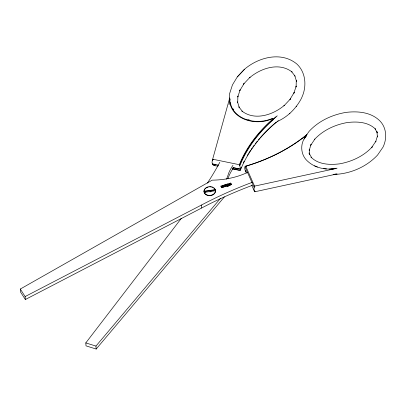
<?xml version="1.0" encoding="UTF-8"?>
<svg xmlns="http://www.w3.org/2000/svg" width="406" height="406" viewBox="0 0 406 406"><rect width="100%" height="100%" fill="white"/><g stroke="black" fill="none" stroke-linecap="round" stroke-linejoin="round"><path stroke-width="0.61" d="M230.456 183.796L230.491 184.923L230.192 185.014L230.42 183.055L231.714 184.532L230.456 183.796L230.42 183.055M229.263 100.155L229.461 94.09L232.455 84.879L237.312 76.891L244.529 69.238C258.368 57.363 280.922 51.298 296.35 63.61L296.938 64.102C305.957 72.547 306.86 86.559 301.866 97.333L301.531 98.176C296.299 108.219 287.895 116.826 277.465 121.404M237.708 102.774L237.886 95.989L237.82 96.993L240.098 89.807L239.763 90.65L244.057 83.59L243.529 84.149L250.035 77.252L249.573 77.734C260.86 68.157 279.221 61.961 292.092 72.009L291.503 71.517L295.137 76.216M254.699 185.912L254.537 186.039C253.978 187.795 253.714 190.247 254.79 191.774L337.117 173.935M229.075 104.682L230.121 98.902M229.735 97.927L212.282 160.563C211.252 164.866 213.561 166.013 218.032 166.008M229.613 100.632L229.776 100.18L230.369 104.763A29.252 22.34 -4.3 0 0 267.244 120.582L272.827 118.653M246.361 166.719L245.447 166.14C243.778 168.054 245.463 171.038 246.295 172.961M229.568 100.358L229.897 99.176M226.604 179.193L229.025 172.306A64.366 49.162 -4.3 0 1 232.968 165.303M223.939 185.664L223.29 186.1L223.112 185.75L223.843 185.486L223.884 186.227M223.945 186.151L223.66 185.831L223.143 186.156L223.112 185.75M221.96 186.308L220.965 186.07L220.996 186.476L221.991 186.714L222.143 185.694L222.468 185.593L222.224 186.816L223.122 187.273L223.092 186.867L222.194 186.41L222.468 185.593M220.965 186.07L221.869 186.532L221.63 187.745L221.95 187.643L222.102 186.628L223.092 186.867M221.95 187.643L222.102 186.628M304.089 139.096L304.566 138.116M377.448 135.964L375.616 141.983L375.931 141.156L371.764 147.378L372.251 146.86C363.705 156.158 351.794 161.669 339.482 163.862C329.672 165.059 318.324 164.603 310.966 157.107L311.58 157.635L309.012 152.971L309.494 153.849M221.63 187.745L221.869 186.532M232.146 168.866L240.124 170.484L240.357 168.419L239.555 164.75L213.282 159.33L212.719 159.604L212.282 160.563M227.898 178.676L229.248 175.26A64.478 49.248 -4.3 0 1 233.191 168.262L233.425 167.917M239.88 165.562L242.001 160.68A157.264 120.12 -4.3 0 1 273.603 119.44L273.421 119.049L277.268 115.811M240.245 170.413L242.367 165.531A157.264 120.12 -4.3 0 1 273.969 124.292L278.318 120.683M255.105 191.322L254.79 191.774M225.848 185.775L224.944 186.115L224.295 185.009L224.579 184.918C224.569 186.537 226.599 185.907 225.254 184.705L226.37 185.628L226.685 185.349L226.208 184.4L226.492 184.309L227.157 185.984C225.797 186.603 225.726 185.669 227.127 185.578M225.878 186.176L224.975 186.521L224.295 185.009M304.804 137.761L306.677 134.965L303.465 137.512A157.731 120.47 -4.3 0 1 245.752 166.242L254.542 186.136L336.061 168.475M305.84 135.99L309.088 131.366C318.588 121.018 331.829 114.888 345.526 112.467C357.554 110.894 371.277 112.026 380.178 121.206C386.735 128.154 387.126 138.882 382.98 147.18L377.565 155.051C366.207 167.211 349.703 174.144 333.133 174.478M229.481 184.4L228.959 184.73L229.08 185.364A0.594 0.452 -4.3 0 0 229.304 185.288L229.603 184.989L229.03 183.502L229.314 183.41L229.948 184.679L229.979 185.085L229.603 184.989M224.381 196.92L96.176 349.043L86.021 345.866L85.798 342.913L181.264 218.458M224.528 186.79L224.391 186.171L224.528 186.79L223.285 186.988L222.706 185.933L223.117 185.892M227.34 184.395C228.015 183.334 229.06 185.354 227.705 185.131L227.34 184.395C227.213 184.42 229.354 184.928 227.954 185.527M225.731 185.649L225.609 186.237L225.163 186.324L224.579 184.918M226.685 185.349L226.315 186.055M306.713 135.431C300.278 141.882 300.08 152.879 306.058 159.654C313.442 167.719 325.307 170.418 335.833 168.419M304.86 138.035L306.058 136.568M96.176 349.043L95.953 346.085L220.483 198.326M244.529 69.238L237.312 76.891M289.458 113.817L289.92 113.33M296.147 106.722L296.674 106.164M276.319 122.099L273.649 124.343A157.731 120.475 -4.3 0 0 260.408 137.548M307.053 134.406L303.165 137.548A157.264 120.115 -4.3 0 1 251.421 164.384L245.188 166.323M224.371 186.176L223.807 186.516M239.408 164.623L241.123 160.466A158.198 120.831 -4.3 0 1 272.913 118.983M252.583 185.232A379.666 289.98 -4.3 0 0 201.645 208.009L25.339 299.526L20.523 292L20.3 289.042L212.221 180.152C221.072 180.056 229.928 178.731 238.363 176.031A64.478 49.248 -4.3 0 0 247.244 172.56L247.655 172.372M224.498 186.384L223.173 186.501L222.676 185.527L223.488 185.227A0.543 0.416 -4.3 0 1 223.904 185.222L223.995 185.263A0.614 0.472 -4.3 0 1 224.198 185.466L223.401 186.679M25.339 299.526L25.116 296.568L201.427 205.055A379.295 289.701 -4.3 0 1 248.543 183.725L252.481 182.253M223.95 186.821L224.422 186.572M223.325 185.709L223.518 185.633A0.543 0.416 -4.3 0 1 223.934 185.628L224.026 185.669A0.614 0.472 -4.3 0 1 224.229 185.872L224.107 186.344L223.371 186.273M227.558 184.354L227.842 184.263A0.579 0.442 -4.3 0 1 228.243 184.319L228.695 185.329A0.705 0.538 -4.3 0 1 228.421 185.608A0.817 0.624 -4.3 0 1 227.827 185.709L227.796 185.309A0.817 0.624 -4.3 0 0 228.39 185.202A0.705 0.538 -4.3 0 0 228.664 184.923L228.213 183.918A0.579 0.442 -4.3 0 0 227.812 183.862L226.903 184.177L227.817 186.354L228.101 186.263L227.796 185.309M222.498 185.999L222.173 186.1L222.143 185.694M224.325 185.415L224.609 185.324M225.761 186.055L225.284 185.111L225.538 184.613M226.715 185.755L226.238 184.806L226.492 184.309M226.934 184.583L227.218 184.491M228.974 185.141L229.512 184.806L229.06 183.903L229.314 183.41M228.943 184.735L229.08 185.364M221.6 187.344L221.92 187.237M229.694 185.177L229.948 184.679M231.41 184.628L230.43 183.39L230.192 185.014M231.379 184.222L231.684 184.126M222.133 187.034L223.122 187.273M227.817 186.354L228.07 185.857M330.667 169.5L337.066 168.16M334.615 174.204L336.341 173.941M204 191.241L215.261 189.638L215.495 191.059A5.745 4.39 -4.3 0 1 210.587 195.621A5.745 4.39 -4.3 0 1 204.238 192.667L204 191.241A5.745 4.39 -4.3 0 1 208.912 186.684A5.745 4.39 -4.3 0 1 215.261 189.638M205.487 192.49L204.238 192.667L204.218 192.368L215.474 190.764L215.495 191.059M209.866 191.865L211.12 191.683M213.125 165.014L213.414 164.973M331.184 168.86L332.418 168.693M330.971 169.038L329.631 169.008M215.982 164.43L212.363 164.029L218.59 165.161M232.917 167.759L240.393 169.114L233.054 167.582M214.023 165.003L215.261 165.257M232.557 168.759L239.352 170.134M85.798 342.913L95.953 346.085M220.996 186.476L221.899 186.933M213.282 159.33L213.566 159.487M246.168 171.753L245.275 170.652M231.714 184.532L230.197 183.542L230.166 183.136M20.3 289.042L25.116 296.568M377.357 132.924L375.073 128.783L375.687 129.311C368.328 121.815 356.981 121.353 347.176 122.556C334.859 124.743 322.953 130.26 314.401 139.557L314.889 139.04L310.722 145.257L311.042 144.429L309.21 150.453L309.27 149.449L309.707 154.843M229.344 183.811L229.979 185.085M229.664 184.771L229.273 184.882A0.594 0.452 -4.3 0 1 229.05 184.958M227.827 185.709L228.101 186.263M226.903 184.177L227.786 185.948M226.523 184.715L227.157 185.984M225.569 185.019L225.934 185.755M244.98 166.688L254.161 187.476M251.654 185.085L254.46 191.439M294.665 75.384L296.502 81.286L296.278 80.281L296.101 87.062L296.172 86.062L293.888 93.248L294.223 92.406L289.93 99.465L290.463 98.907L283.956 105.804L284.413 105.321C273.126 114.893 254.765 121.095 241.9 111.041L242.483 111.538L238.85 106.839L239.322 107.671L237.485 101.764M377.164 132.569L376.946 131.574L377.382 136.969M230.461 184.517L230.491 184.923M229.03 183.502L229.06 183.903M227.705 185.131L227.736 185.532M226.771 185.527L226.873 186.075M226.208 184.4L226.238 184.806M225.254 184.705L225.284 185.111M225.132 185.918L225.163 186.324M223.843 185.486L223.873 185.887M223.752 185.435L223.782 185.841M223.63 185.425L223.66 185.831M222.955 185.435L223.051 185.978M222.676 185.527L222.706 185.933M222.742 186.978L222.772 187.379M221.316 185.958L221.346 186.364M201.427 205.055L201.65 208.014M219.808 162.293A379.666 289.991 -4.3 0 1 207.4 183.111M249.71 120.125A28.313 21.625 -4.3 0 1 247.893 119.643M233.658 109.793A28.313 21.625 -4.3 0 1 233.044 108.798M239.581 165.125A157.731 120.475 -4.3 0 1 276.075 116.811M240.443 169.114A157.731 120.475 -4.3 0 1 241.179 167.404M243.301 162.887A157.731 120.475 -4.3 0 1 244.153 161.207M247.447 155.305A157.731 120.475 -4.3 0 1 248.036 154.336M248.629 153.366A157.731 120.475 -4.3 0 1 249.238 152.407M249.548 151.925A157.731 120.475 -4.3 0 1 250.492 150.489M251.131 149.535A157.731 120.475 -4.3 0 1 252.111 148.114M252.781 147.175A157.731 120.475 -4.3 0 1 254.146 145.302M255.196 143.912A157.731 120.475 -4.3 0 1 257.368 141.156M258.49 139.791A157.731 120.475 -4.3 0 1 259.637 138.441M272.604 118.344A28.78 21.985 -4.3 0 1 244.179 118.709M243.62 118.461A28.78 21.985 -4.3 0 1 230.385 102.439M326.525 168.926A28.313 21.625 -4.3 0 1 323.658 168.602M317.396 167.013A28.313 21.625 -4.3 0 1 314.594 165.836M204.751 189.313A5.745 4.39 -4.3 0 0 204.02 191.536L215.281 189.932A5.745 4.39 -4.3 0 0 214.688 188.897M205.015 188.978A5.745 4.39 -4.3 0 1 205.649 188.364M206.009 188.09A5.745 4.39 -4.3 0 1 206.821 187.618M207.263 187.42A5.745 4.39 -4.3 0 1 208.197 187.12M209.679 186.907A5.745 4.39 -4.3 0 1 210.678 186.933M211.648 187.09A5.745 4.39 -4.3 0 1 212.561 187.379M213.759 188.024A5.745 4.39 -4.3 0 1 214.414 188.587M215.474 190.764A5.745 4.39 -4.3 0 1 210.567 195.327A5.745 4.39 -4.3 0 1 204.218 192.368"/></g></svg>
